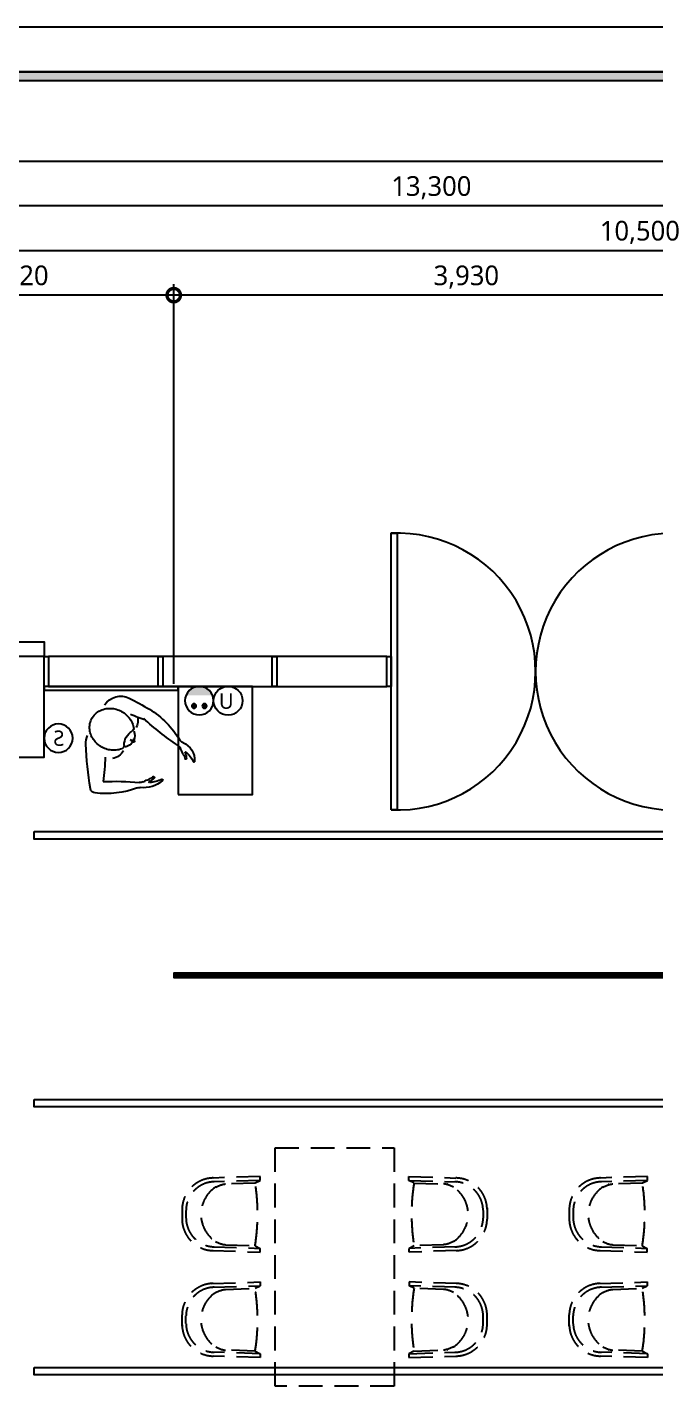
# Model space of a CAD drawing. Header units: inches. Extents: x 405346 to 489838, y -25612 to 14934.
# Drawn here: x 461131 to 465345, y 5202 to 14334 of the extents above; entities that cross this region are included whole.
import ezdxf
from ezdxf.enums import TextEntityAlignment as Align

# ---------------------------------------------------------------- set-up
doc = ezdxf.new("R2010")
doc.units = ezdxf.units.IN
doc.header["$LTSCALE"] = 200
doc.header["$MEASUREMENT"] = 0
doc.linetypes.add('DH-HID2', pattern=[1.2, 0.8, -0.4])
for name, color, linetype in [('04_FUR', 6, 'Continuous'), ('06-FUR', 6, 'Continuous'), ('07-DIM WAL', 5, 'Continuous'), ('08-HAT', 8, 'Continuous'), ('BLOCK', 6, 'Continuous'), ('C-WIN', 4, 'Continuous'), ('CO-DO-FR', 7, 'Continuous'), ('CO-DOOR', 8, 'Continuous'), ('F-SYM', 7, 'Continuous'), ('FORM(YOURNAME)-11', 1, 'Continuous'), ('FU-FURM', 251, 'DH-HID2'), ('RC-LIGHT', 7, 'Continuous'), ('도면층2', 2, 'Continuous'), ('설비', 140, 'Continuous')]:
    doc.layers.add(name, color=color, linetype=linetype)
doc.styles.add('DAWIN', font='NanumSquareR.ttf')
doc.styles.get("Standard").update_dxf_attribs({"font": 'txt.shx', "bigfont": 'whgtxt.shx'})
doc.styles.add('YOURNAME', font='HY울릉도M.TTF')
doc.dimstyles.new('60', dxfattribs={"dimscale": 60, "dimtxt": 2.2, "dimasz": 3, "dimexe": 1.25, "dimexo": 0.625, "dimtad": 1, "dimdec": 0, "dimzin": 0, "dimdsep": 46, "dimlunit": 6, "dimtxsty": 'DAWIN', "dimblk1": 'DOTSMALL', "dimblk2": 'DOTSMALL', "dimsah": 1, "dimcen": 0.001, "dimclrd": 1, "dimclre": 1, "dimclrt": 7, "dimadec": 0, "dimazin": 0, "dimtfac": 1, "dimtdec": 0, "dimtix": 1, "dimtmove": 2, "dimatfit": 3, "dimldrblk": 'DOTSMALL', "dimfxl": 0, "dimtolj": 1, "dimtzin": 0, "dimarcsym": 0})

# ---------------------------------------------------------------- blocks, each defined once
blk = doc.blocks.new('FORM-PLAN')
at = {"layer": 'FORM(YOURNAME)-11'}
h = blk.add_hatch(color=256, dxfattribs=at)
h.dxf.hatch_style = 1
h.paths.add_polyline_path([(-71444, 55115), (10556, 55115), (10556, 54915), (-71444, 54915)])
h.paths.add_polyline_path([(-71444, -2085), (10556, -2085), (10556, -2285), (-71444, -2285)])
at = {"layer": 'Defpoints', "color": 158}
for points in [[(-71444, -2285), (10556, -2285), (10556, 55115), (-71444, 55115)], [(-69444, 53115), (-64, 53115), (-64, 1215), (-69444, 1215)]]:
    blk.add_lwpolyline(points, close=True, dxfattribs=at)
at = {"layer": 'FORM(YOURNAME)-11', "color": 250}
blk.add_lwpolyline([(-72444, -3285), (11556, -3285), (11556, 56115), (-72444, 56115)], close=True, dxfattribs=at)
at = {"layer": 'FORM(YOURNAME)-11'}
blk.add_lwpolyline([(-71444, 55115), (10556, 55115), (10556, 54915), (-71444, 54915)], close=True, dxfattribs=at)
at = {"layer": 'FORM(YOURNAME)-11', "color": 3, "style": 'YOURNAME'}
for tag, height, p in [('1', 450, (9905, 18188)), ('2', 450, (9905, 17544)), ('3', 450, (9905, 16257)), ('4', 450, (9905, 14326)), ('5', 515, (9905, 12009)), ('6', 515, (9905, 9757)), ('7', 515, (9905, 7504)), ('8', 515, (9905, 5252)), ('9', 515, (9905, 2999)), ('10', 515, (5655, 811)), ('11', 515, (9905, 747)), ('12', 515, (5655, -1441)), ('13', 515, (9905, -1441))]:
    blk.add_attdef(tag, text='', height=height, dxfattribs=at).set_placement(p, align=Align.MIDDLE_RIGHT)
blk = doc.blocks.new('*U199')
at = {"layer": 'F-SYM', "xscale": 0.3000000000000001, "yscale": 0.3000000000000001, "zscale": 0.3000000000000001}
blk.add_blockref('FORM-PLAN', (472870.8, -2500.1), dxfattribs=at)
blk = doc.blocks.new('FLOOR')
at = {"layer": '08-HAT'}
h = blk.add_hatch(dxfattribs=at)
h.set_pattern_fill('ANSI31', color=256, scale=10)
h.paths.add_polyline_path([(440292, 31922.5), (436362, 31922.5), (436362, 31892.5), (440292, 31892.5)])
at = {"layer": 'C-WIN'}
for p, q in [((437792, 34047.5), (435522, 34047.5)), ((435522, 33847.5), (437792, 33847.5))]:
    blk.add_line(p, q, dxfattribs=at)
at = {"layer": 'CO-DO-FR'}
for points in [[(435492, 34047.5), (435522, 34047.5), (435522, 33847.5), (435492, 33847.5)], [(436258, 34047.5), (436288, 34047.5), (436288, 33847.5), (436258, 33847.5)], [(437024, 34047.5), (437054, 34047.5), (437054, 33847.5), (437024, 33847.5)], [(437792, 34047.5), (437822, 34047.5), (437822, 33847.5), (437792, 33847.5)]]:
    blk.add_lwpolyline(points, close=True, dxfattribs=at)
at = {"layer": 'CO-DOOR'}
blk.add_lwpolyline([(437822, 33018.4), (437822, 34876.6), (437862, 34876.6), (437862, 33018.4)], close=True, dxfattribs=at)
for centre, start, end in [((437862, 33947.5), 267.5349, 92.4651), ((439722, 33947.5), 87.5349, 272.4651)]:
    blk.add_arc(centre, 930, start, end, dxfattribs=at)
at = {"layer": '도면층2'}
blk.add_line((434992, 33372.5), (435492, 33372.5), dxfattribs=at)
at = {"layer": '도면층2', "color": 6}
blk.add_lwpolyline([(435492, 34047.5), (434992, 34047.5), (434992, 34147.5), (435492, 34147.5)], close=True, dxfattribs=at)
at = {"layer": '도면층2'}
blk.add_lwpolyline([(434992, 33372.5), (435492, 33372.5), (435492, 34047.5), (434992, 34047.5)], close=True, dxfattribs=at)
at = {"layer": '도면층2', "color": 3}
blk.add_lwpolyline([(440292, 31922.5), (436362, 31922.5), (436362, 31892.5), (440292, 31892.5)], close=True, dxfattribs=at)
blk = doc.blocks.new('H-092')
at = {"layer": 'BLOCK'}
for p, q in [((548.012928, 199.117824), (547.583616, 199.747584)), ((548.53632, 198.316032), (548.012928, 199.117824)), ((549.001728, 197.570688), (548.53632, 198.316032)), ((549.419904, 196.873728), (549.001728, 197.570688)), ((549.798912, 196.21824), (549.419904, 196.873728)), ((550.145664, 195.597312), (549.798912, 196.21824)), ((550.466304, 195.005184), (550.145664, 195.597312)), ((550.765056, 194.435712), (550.466304, 195.005184)), ((551.046144, 193.884672), (550.765056, 194.435712)), ((551.312256, 193.347456), (551.046144, 193.884672)), ((551.566464, 192.819456), (551.312256, 193.347456)), ((551.811456, 192.296448), (551.566464, 192.819456)), ((552.048768, 191.77536), (551.811456, 192.296448)), ((552.28032, 191.251584), (552.048768, 191.77536)), ((552.508416, 190.72128), (552.28032, 191.251584)), ((552.733824, 190.180224), (552.508416, 190.72128)), ((552.958464, 189.624192), (552.733824, 190.180224)), ((553.183872, 189.048192), (552.958464, 189.624192)), ((553.410432, 188.446464), (553.183872, 189.048192)), ((553.640064, 187.813248), (553.410432, 188.446464)), ((553.873536, 187.141632), (553.640064, 187.813248)), ((554.111616, 186.422784), (553.873536, 187.141632)), ((554.354304, 185.647104), (554.111616, 186.422784)), ((554.601984, 184.804224), (554.354304, 185.647104)), ((554.85312, 183.88032), (554.601984, 184.804224)), ((555.105024, 182.8608), (554.85312, 183.88032)), ((555.35232, 181.72992), (555.105024, 182.8608)), ((15.56928, 91.725312), (10.52544, 82.546944)), ((21.284736, 100.433664), (15.56928, 91.725312)), ((27.60768, 108.632064), (21.284736, 100.433664)), ((34.474368, 116.289408), (27.60768, 108.632064)), ((41.82144, 123.383424), (34.474368, 116.289408)), ((49.588224, 129.89952), (41.82144, 123.383424)), ((57.717888, 135.830016), (49.588224, 129.89952)), ((66.157056, 141.17184), (57.717888, 135.830016)), ((74.858112, 145.926528), (66.157056, 141.17184)), ((83.777664, 150.098688), (74.858112, 145.926528)), ((92.876928, 153.694464), (83.777664, 150.098688)), ((102.121344, 156.720384), (92.876928, 153.694464)), ((111.481344, 159.184128), (102.121344, 156.720384)), ((120.928896, 161.092608), (111.481344, 159.184128)), ((130.440192, 162.4512), (120.928896, 161.092608)), ((139.992576, 163.264512), (130.440192, 162.4512)), ((149.564928, 163.535232), (139.992576, 163.264512)), ((159.137664, 163.264512), (149.564928, 163.535232)), ((168.690048, 162.450816), (159.137664, 163.264512)), ((178.20096, 161.092224), (168.690048, 162.450816)), ((187.648896, 159.18336), (178.20096, 161.092224)), ((197.008512, 156.719616), (187.648896, 159.18336)), ((206.253312, 153.693312), (197.008512, 156.719616)), ((215.352192, 150.097536), (206.253312, 153.693312)), ((224.271744, 145.925376), (215.352192, 150.097536)), ((232.9728, 141.170304), (224.271744, 145.925376)), ((241.411968, 135.82848), (232.9728, 141.170304)), ((249.541248, 129.897984), (241.411968, 135.82848)), ((257.308032, 123.381504), (249.541248, 129.897984)), ((264.65472, 116.287488), (257.308032, 123.381504)), ((271.521408, 108.630144), (264.65472, 116.287488)), ((272.610816, 107.305728), (271.521408, 108.630144)), ((549.057792, 169.703424), (549.33504, 169.567488)), ((549.33504, 169.567488), (550.937856, 169.034496)), ((550.937856, 169.034496), (552.478848, 169.024128)), ((552.478848, 169.024128), (553.81248, 169.623168)), ((553.81248, 169.623168), (554.828928, 170.781312)), ((554.828928, 170.781312), (555.495552, 172.333056)), ((555.585024, 180.4704), (555.35232, 181.72992)), ((555.495552, 172.333056), (555.85152, 174.07488)), ((555.78624, 179.069184), (555.585024, 180.4704)), ((555.929088, 177.520512), (555.78624, 179.069184)), ((555.85152, 174.07488), (555.970944, 175.838976)), ((555.970944, 175.838976), (555.929088, 177.520512)), ((-2.727936, 31.689984), (-2.72832, 21.053568)), ((-2.72832, 21.053568), (-1.8144, 10.461312)), ((-1.813632, 42.28224), (-2.727936, 31.689984)), ((-1.8144, 10.461312), (0, 0)), ((0.001152, 52.743552), (-1.813632, 42.28224)), ((0, 0), (2.688384, -10.248192)), ((2.689536, 62.991744), (0.001152, 52.743552)), ((6.213888, 72.948864), (2.689536, 62.991744)), ((10.52544, 82.546944), (6.213888, 72.948864)), ((291.275904, 26.36928), (312.467328, 26.36928)), ((307.126272, 18.210048), (307.358976, 18.238464)), ((307.35936, 34.500096), (307.126656, 34.528896)), ((307.358976, 18.238464), (308.323584, 18.367872)), ((308.323968, 34.370688), (307.35936, 34.500096)), ((308.323584, 18.367872), (309.3792, 18.530688)), ((309.379968, 34.207488), (308.323968, 34.370688)), ((309.3792, 18.530688), (310.541952, 18.737664)), ((310.542336, 34.000512), (309.379968, 34.207488)), ((310.541952, 18.737664), (311.826816, 19.002624)), ((311.8272, 33.735552), (310.542336, 34.000512)), ((311.826816, 19.002624), (313.248, 19.345152)), ((313.248768, 33.393024), (311.8272, 33.735552)), ((313.248, 19.345152), (314.811648, 19.79136)), ((314.812032, 32.946816), (313.248768, 33.393024)), ((314.811648, 19.79136), (316.505856, 20.37504)), ((316.50624, 32.362752), (314.812032, 32.946816)), ((316.505856, 20.37504), (318.282624, 21.13728)), ((318.283008, 31.600512), (316.50624, 32.362752)), ((318.282624, 21.13728), (320.035584, 22.1184)), ((320.035968, 30.619392), (318.283008, 31.600512)), ((320.035584, 22.1184), (321.580416, 23.341056)), ((321.5808, 29.396352), (320.035968, 30.619392)), ((321.580416, 23.341056), (322.66752, 24.786432)), ((322.667904, 27.950976), (321.5808, 29.396352)), ((322.66752, 24.786432), (323.06304, 26.368896)), ((323.06304, 26.368896), (322.667904, 27.950976)), ((2.688384, -10.248192), (6.212352, -20.205696)), ((6.212352, -20.205696), (10.52352, -29.803392)), ((10.52352, -29.803392), (15.566976, -38.982144)), ((15.566976, -38.982144), (21.282048, -47.69088)), ((21.282048, -47.69088), (27.604992, -55.889664)), ((27.604992, -55.889664), (34.471296, -63.547008)), ((34.471296, -63.547008), (41.818368, -70.641408)), ((41.818368, -70.641408), (49.584768, -77.157504)), ((49.584768, -77.157504), (57.714048, -83.088384)), ((57.714048, -83.088384), (66.153216, -88.430592)), ((66.153216, -88.430592), (74.853888, -93.185664)), ((224.267904, -93.189504), (232.96896, -88.434816)), ((232.96896, -88.434816), (241.408128, -83.092992)), ((241.408128, -83.092992), (249.537792, -77.16288)), ((249.537792, -77.16288), (257.304576, -70.646784)), ((257.304576, -70.646784), (264.652032, -63.552768)), ((264.652032, -63.552768), (271.51872, -55.895808)), ((271.51872, -55.895808), (272.611584, -54.566016)), ((74.853888, -93.185664), (83.77344, -97.357824)), ((83.77344, -97.357824), (92.872704, -100.953984)), ((92.872704, -100.953984), (102.11712, -103.980288)), ((102.11712, -103.980288), (111.476736, -106.444416)), ((111.476736, -106.444416), (120.924288, -108.352896)), ((120.924288, -108.352896), (130.435584, -109.711872)), ((130.435584, -109.711872), (139.987968, -110.525568)), ((139.987968, -110.525568), (149.56032, -110.796672)), ((149.56032, -110.796672), (159.133056, -110.525952)), ((159.133056, -110.525952), (168.68544, -109.713024)), ((168.68544, -109.713024), (178.196736, -108.354432)), ((178.196736, -108.354432), (187.644288, -106.446336)), ((187.644288, -106.446336), (197.004288, -103.982592)), ((197.004288, -103.982592), (206.248704, -100.956672)), ((206.248704, -100.956672), (215.348352, -97.36128)), ((215.348352, -97.36128), (224.267904, -93.189504))]:
    blk.add_line(p, q, dxfattribs=at)
for centre, radius, start, end in [((241.329408, 425.346432), 32.8416, 61.51854, 141.0481), ((2280.19008, -1154.893824), 2612.404608, 142.222, 148.8030000001), ((34.507776, -104.089728), 601.22304, 40.7222300002, 68.5449099999), ((-953.511168, 808.599936), 1299.66336, 332.6115000001, 339.9390000002), ((1118.39424, 1736.295168), 1615.824, 238.2156999998, 246.8383000001), ((520.030464, 313.85472), 39.410304, 220.7228999999, 248.0511999997), ((433.677312, 99.57696), 191.612928, 19.91315, 68.0506600002), ((155.051136, 131.981952), 127.999872, 148.8030000001, 176.0864), ((184.789248, 115.022976), 102.423936, 0, 52.1874700001), ((470.65152, 213.239424), 39.410304, 31.1911100001, 71.9938700001), ((866.478336, 476.527488), 436.02432, 213.8514000002, 219.6531999999), ((425.684736, 111.190656), 136.491264, 25.3385599998, 39.65242), ((542.471808, 215.693952), 3.84, 55.2992700002, 215.6405), ((459.458688, 156.173952), 98.306304, 26.3088700001, 35.64045), ((400.553472, 10.752), 253.122816, 36.2606871243, 55.2982199998), ((254.932992, 92.52096), 22.972416, 329.6627999999, 39.7872), ((609.029376, 163.099392), 5.106816, 211.0123999999, 19.9135999998), ((367.971456, 26.36928), 108, 149.6632999998, 210.3367000002), ((229.014144, 29.607936), 85.71072, 311.5631999997, 353.3252), ((229.014144, 23.130624), 85.711104, 6.674834, 48.4368200002), ((184.789248, -62.284416), 102.42432, 320.1335999999, 0), ((254.932992, -39.7824), 22.972416, 320.2128, 30.3372000001), ((588.883968, -53.316096), 39.410304, 269.3185000003, 310.1211), ((625.73376, 2.349696), 127.742208, 262.8745999996, 335.4198), ((879.486336, -429.548544), 436.024704, 121.6599999998, 127.4618), ((578.984064, 57.759744), 136.491264, 301.6605999999, 315.9745), ((660.195072, -75.580032), 3.84, 128.5301, 280.0012999999), ((596.56512, 4.326912), 98.30592, 308.5301999999, 332.1095999999), ((628.075776, 86.160384), 168.7488, 281.2655000005, 308.3774), ((680.285568, -39.376896), 3.896448, 324.2125999998, 144.2138), ((736.23552, -50.666112), 5.665536, 358.7777000001, 126.7988), ((156.364416, -85.358208), 127.999872, 183.9583000001, 268.2371999997), ((86.070912, -1415.445504), 1299.662208, 79.6634399998, 84.5040299998), ((714.493824, -1703.618688), 1615.824, 94.4749499999, 104.7050999999), ((277.404288, 387.024768), 601.22304, 272.7679000001, 300.7546999999), ((605.000064, -163.511808), 39.410304, 82.8745299998, 120.7549), ((232.793472, 2397.869952), 2612.404608, 268.2371, 271.6153999998)]:
    blk.add_arc(centre, radius, start, end, dxfattribs=at)
blk = doc.blocks.new('FLLLL')
at = {"layer": '04_FUR'}
blk.add_lwpolyline([(462192, 9309.5), (461292, 9309.5), (461292, 9284.5), (462192, 9284.5), (462192, 9309.5)], dxfattribs=at)
blk.add_lwpolyline([(462192, 8584.5), (462692, 8584.5), (462692, 9309.5), (462192, 9309.5)], close=True, dxfattribs=at)
at = {"layer": '06-FUR', "color": 8}
blk.add_line((464266.2, 5011.2), (464266.3, 5089.1), dxfattribs=at)
at = {"layer": 'FU-FURM'}
for p, q in [((462742.6, 5991.8), (462422, 5981.9)), ((462742.6, 6017.2), (462428.5, 6007.5)), ((462444, 5946.7), (462448.2, 5948.9)), ((462448.2, 5948.9), (462452.9, 5951.1)), ((462452.9, 5951.1), (462458, 5953.3)), ((462458, 5953.3), (462463.3, 5955.5)), ((462463.3, 5955.5), (462468.5, 5957.5)), ((462468.5, 5957.5), (462473.7, 5959.4)), ((462473.7, 5959.4), (462478.5, 5961.1)), ((462478.5, 5961.1), (462482.9, 5962.6)), ((462482.9, 5962.6), (462486.9, 5963.7)), ((462486.9, 5963.7), (462490.5, 5964.7)), ((462490.5, 5964.7), (462493.9, 5965.5)), ((462493.9, 5965.5), (462497.2, 5966.1)), ((462497.2, 5966.1), (462500.3, 5966.6)), ((462500.3, 5966.6), (462503.5, 5967)), ((462503.5, 5967), (462506.8, 5967.3)), ((462506.8, 5967.3), (462510.2, 5967.7)), ((462708.8, 5973.9), (462510.2, 5967.7)), ((462708.7, 5975), (462742.6, 5991.8)), ((462742.6, 5991.8), (462742.6, 6017.2)), ((463741.4, 6017.2), (464055.5, 6007.5)), ((463741.4, 5991.8), (463741.4, 6017.2)), ((463741.4, 5991.8), (464062, 5981.9)), ((463775.3, 5975), (463741.4, 5991.8)), ((463775.2, 5973.9), (463973.8, 5967.7)), ((463977.2, 5967.3), (463973.8, 5967.7)), ((463980.5, 5967), (463977.2, 5967.3)), ((463983.7, 5966.6), (463980.5, 5967)), ((463986.8, 5966.1), (463983.7, 5966.6)), ((463990.1, 5965.5), (463986.8, 5966.1)), ((463993.5, 5964.7), (463990.1, 5965.5)), ((463997.1, 5963.7), (463993.5, 5964.7)), ((464001.1, 5962.6), (463997.1, 5963.7)), ((464005.5, 5961.1), (464001.1, 5962.6)), ((464010.3, 5959.4), (464005.5, 5961.1)), ((464015.5, 5957.5), (464010.3, 5959.4)), ((464020.7, 5955.5), (464015.5, 5957.5)), ((464026, 5953.3), (464020.7, 5955.5)), ((464031.1, 5951.1), (464026, 5953.3)), ((464035.8, 5948.9), (464031.1, 5951.1)), ((464040, 5946.7), (464035.8, 5948.9)), ((465342.6, 5991.8), (465022, 5981.9)), ((465342.6, 6017.2), (465028.5, 6007.5)), ((465044, 5946.7), (465048.2, 5948.9)), ((465048.2, 5948.9), (465052.9, 5951.1)), ((465052.9, 5951.1), (465058, 5953.3)), ((465058, 5953.3), (465063.3, 5955.5)), ((465063.3, 5955.5), (465068.5, 5957.5)), ((465068.5, 5957.5), (465073.7, 5959.4)), ((465073.7, 5959.4), (465078.5, 5961.1)), ((465078.5, 5961.1), (465082.9, 5962.6)), ((465082.9, 5962.6), (465086.9, 5963.7)), ((465086.9, 5963.7), (465090.5, 5964.7)), ((465090.5, 5964.7), (465093.9, 5965.5)), ((465093.9, 5965.5), (465097.2, 5966.1)), ((465097.2, 5966.1), (465100.3, 5966.6)), ((465100.3, 5966.6), (465103.5, 5967)), ((465103.5, 5967), (465106.8, 5967.3)), ((465106.8, 5967.3), (465110.2, 5967.7)), ((465308.8, 5973.9), (465110.2, 5967.7)), ((465308.7, 5975), (465342.6, 5991.8)), ((465342.6, 5991.8), (465342.6, 6017.2)), ((462217.8, 5807.9), (462217.7, 5730)), ((462243.1, 5789.9), (462243.1, 5736.8)), ((464240.9, 5789.9), (464240.9, 5736.8)), ((464266.2, 5807.9), (464266.3, 5730)), ((464817.8, 5807.9), (464817.7, 5730)), ((464843.1, 5789.9), (464843.1, 5736.8)), ((462443.5, 5580.8), (462447.7, 5578.6)), ((462447.7, 5578.6), (462452.5, 5576.3)), ((462452.5, 5576.3), (462457.5, 5574.1)), ((462457.5, 5574.1), (462462.8, 5572)), ((462462.8, 5572), (462468.1, 5569.9)), ((464021.2, 5572), (464015.9, 5569.9)), ((464026.5, 5574.1), (464021.2, 5572)), ((464031.5, 5576.3), (464026.5, 5574.1)), ((464036.3, 5578.6), (464031.5, 5576.3)), ((464040.5, 5580.8), (464036.3, 5578.6)), ((465043.5, 5580.8), (465047.7, 5578.6)), ((465047.7, 5578.6), (465052.5, 5576.3)), ((465052.5, 5576.3), (465057.5, 5574.1)), ((465057.5, 5574.1), (465062.8, 5572)), ((465062.8, 5572), (465068.1, 5569.9)), ((462417.2, 5520.4), (462742, 5509.5)), ((462423.9, 5545.6), (462742, 5534.9)), ((462468.1, 5569.9), (462473.2, 5568)), ((462473.2, 5568), (462478, 5566.3)), ((462478, 5566.3), (462482.5, 5564.8)), ((462482.5, 5564.8), (462486.4, 5563.6)), ((462486.4, 5563.6), (462490, 5562.7)), ((462490, 5562.7), (462493.4, 5561.9)), ((462493.4, 5561.9), (462496.7, 5561.3)), ((462496.7, 5561.3), (462499.8, 5560.8)), ((462499.8, 5560.8), (462503, 5560.4)), ((462503, 5560.4), (462506.3, 5560)), ((462506.3, 5560), (462509.7, 5559.6)), ((462509.7, 5559.6), (462708.2, 5553)), ((462708.2, 5551.9), (462742, 5534.9)), ((462742, 5509.5), (462742, 5534.9)), ((463775.8, 5551.9), (463742, 5534.9)), ((464060.1, 5545.6), (463742, 5534.9)), ((463742, 5509.5), (463742, 5534.9)), ((464066.8, 5520.4), (463742, 5509.5)), ((463974.3, 5559.6), (463775.8, 5553)), ((463977.7, 5560), (463974.3, 5559.6)), ((463981, 5560.4), (463977.7, 5560)), ((463984.2, 5560.8), (463981, 5560.4)), ((463987.3, 5561.3), (463984.2, 5560.8)), ((463990.6, 5561.9), (463987.3, 5561.3)), ((463994, 5562.7), (463990.6, 5561.9)), ((463997.6, 5563.6), (463994, 5562.7)), ((464001.5, 5564.8), (463997.6, 5563.6)), ((464006, 5566.3), (464001.5, 5564.8)), ((464010.8, 5568), (464006, 5566.3)), ((464015.9, 5569.9), (464010.8, 5568)), ((465017.2, 5520.4), (465342, 5509.5)), ((465023.9, 5545.6), (465342, 5534.9)), ((465068.1, 5569.9), (465073.2, 5568)), ((465073.2, 5568), (465078, 5566.3)), ((465078, 5566.3), (465082.5, 5564.8)), ((465082.5, 5564.8), (465086.4, 5563.6)), ((465086.4, 5563.6), (465090, 5562.7)), ((465090, 5562.7), (465093.4, 5561.9)), ((465093.4, 5561.9), (465096.7, 5561.3)), ((465096.7, 5561.3), (465099.8, 5560.8)), ((465099.8, 5560.8), (465103, 5560.4)), ((465103, 5560.4), (465106.3, 5560)), ((465106.3, 5560), (465109.7, 5559.6)), ((465109.7, 5559.6), (465308.2, 5553)), ((465308.2, 5551.9), (465342, 5534.9)), ((465342, 5509.5), (465342, 5534.9)), ((462417.2, 5298.7), (462742, 5309.5)), ((462742, 5309.5), (462742, 5284.1)), ((464066.8, 5298.7), (463742, 5309.5)), ((463742, 5309.5), (463742, 5284.1)), ((465017.2, 5298.7), (465342, 5309.5)), ((465342, 5309.5), (465342, 5284.1)), ((462423.9, 5273.5), (462742, 5284.1)), ((462443.5, 5238.3), (462447.7, 5240.5)), ((462447.7, 5240.5), (462452.5, 5242.7)), ((462452.5, 5242.7), (462457.5, 5244.9)), ((462457.5, 5244.9), (462462.8, 5247.1)), ((462462.8, 5247.1), (462468.1, 5249.2)), ((462468.1, 5249.2), (462473.2, 5251.1)), ((462473.2, 5251.1), (462478, 5252.8)), ((462478, 5252.8), (462482.5, 5254.2)), ((462482.5, 5254.2), (462486.4, 5255.4)), ((462486.4, 5255.4), (462490, 5256.4)), ((462490, 5256.4), (462493.4, 5257.2)), ((462493.4, 5257.2), (462496.7, 5257.8)), ((462496.7, 5257.8), (462499.8, 5258.3)), ((462499.8, 5258.3), (462503, 5258.7)), ((462503, 5258.7), (462506.3, 5259.1)), ((462506.3, 5259.1), (462509.7, 5259.4)), ((462509.7, 5259.4), (462708.2, 5266.1)), ((462708.2, 5267.2), (462742, 5284.1)), ((464060.1, 5273.5), (463742, 5284.1)), ((463775.8, 5267.2), (463742, 5284.1)), ((463974.3, 5259.4), (463775.8, 5266.1)), ((463977.7, 5259.1), (463974.3, 5259.4)), ((463981, 5258.7), (463977.7, 5259.1)), ((463984.2, 5258.3), (463981, 5258.7)), ((463987.3, 5257.8), (463984.2, 5258.3)), ((463990.6, 5257.2), (463987.3, 5257.8)), ((463994, 5256.4), (463990.6, 5257.2)), ((463997.6, 5255.4), (463994, 5256.4)), ((464001.5, 5254.2), (463997.6, 5255.4)), ((464006, 5252.8), (464001.5, 5254.2)), ((464010.8, 5251.1), (464006, 5252.8)), ((464015.9, 5249.2), (464010.8, 5251.1)), ((464021.2, 5247.1), (464015.9, 5249.2)), ((464026.5, 5244.9), (464021.2, 5247.1)), ((464031.5, 5242.7), (464026.5, 5244.9)), ((464036.3, 5240.5), (464031.5, 5242.7)), ((464040.5, 5238.3), (464036.3, 5240.5)), ((465023.9, 5273.5), (465342, 5284.1)), ((465043.5, 5238.3), (465047.7, 5240.5)), ((465047.7, 5240.5), (465052.5, 5242.7)), ((465052.5, 5242.7), (465057.5, 5244.9)), ((465057.5, 5244.9), (465062.8, 5247.1)), ((465062.8, 5247.1), (465068.1, 5249.2)), ((465068.1, 5249.2), (465073.2, 5251.1)), ((465073.2, 5251.1), (465078, 5252.8)), ((465078, 5252.8), (465082.5, 5254.2)), ((465082.5, 5254.2), (465086.4, 5255.4)), ((465086.4, 5255.4), (465090, 5256.4)), ((465090, 5256.4), (465093.4, 5257.2)), ((465093.4, 5257.2), (465096.7, 5257.8)), ((465096.7, 5257.8), (465099.8, 5258.3)), ((465099.8, 5258.3), (465103, 5258.7)), ((465103, 5258.7), (465106.3, 5259.1)), ((465106.3, 5259.1), (465109.7, 5259.4)), ((465109.7, 5259.4), (465308.2, 5266.1)), ((465308.2, 5267.2), (465342, 5284.1)), ((462217.8, 5011.2), (462217.7, 5089.1)), ((462243.1, 5029.2), (462243.1, 5082.3)), ((464240.9, 5029.2), (464240.9, 5082.3)), ((464817.8, 5011.2), (464817.7, 5089.1)), ((464843.1, 5029.2), (464843.1, 5082.3)), ((462444, 4872.3), (462448.2, 4870.1)), ((462448.2, 4870.1), (462452.9, 4867.9)), ((462452.9, 4867.9), (462458, 4865.7)), ((462458, 4865.7), (462463.3, 4863.6)), ((462463.3, 4863.6), (462468.5, 4861.5)), ((462468.5, 4861.5), (462473.7, 4859.6)), ((462473.7, 4859.6), (462478.5, 4857.9)), ((462478.5, 4857.9), (462482.9, 4856.5)), ((462482.9, 4856.5), (462486.9, 4855.3)), ((462486.9, 4855.3), (462490.5, 4854.4)), ((462490.5, 4854.4), (462493.9, 4853.6)), ((462493.9, 4853.6), (462497.2, 4853)), ((462497.2, 4853), (462500.3, 4852.5)), ((462500.3, 4852.5), (462503.5, 4852.1)), ((462503.5, 4852.1), (462506.8, 4851.7)), ((462506.8, 4851.7), (462510.2, 4851.4)), ((462708.8, 4845.2), (462510.2, 4851.4)), ((462708.7, 4844.1), (462742.6, 4827.2)), ((463775.3, 4844.1), (463741.4, 4827.2)), ((463775.2, 4845.2), (463973.8, 4851.4)), ((463977.2, 4851.7), (463973.8, 4851.4)), ((463980.5, 4852.1), (463977.2, 4851.7)), ((463983.7, 4852.5), (463980.5, 4852.1)), ((463986.8, 4853), (463983.7, 4852.5)), ((463990.1, 4853.6), (463986.8, 4853)), ((463993.5, 4854.4), (463990.1, 4853.6)), ((463997.1, 4855.3), (463993.5, 4854.4)), ((464001.1, 4856.5), (463997.1, 4855.3)), ((464005.5, 4857.9), (464001.1, 4856.5)), ((464010.3, 4859.6), (464005.5, 4857.9)), ((464015.5, 4861.5), (464010.3, 4859.6)), ((464020.7, 4863.6), (464015.5, 4861.5)), ((464026, 4865.7), (464020.7, 4863.6)), ((464031.1, 4867.9), (464026, 4865.7)), ((464035.8, 4870.1), (464031.1, 4867.9)), ((464040, 4872.3), (464035.8, 4870.1)), ((465044, 4872.3), (465048.2, 4870.1)), ((465048.2, 4870.1), (465052.9, 4867.9)), ((465052.9, 4867.9), (465058, 4865.7)), ((465058, 4865.7), (465063.3, 4863.6)), ((465063.3, 4863.6), (465068.5, 4861.5)), ((465068.5, 4861.5), (465073.7, 4859.6)), ((465073.7, 4859.6), (465078.5, 4857.9)), ((465078.5, 4857.9), (465082.9, 4856.5)), ((465082.9, 4856.5), (465086.9, 4855.3)), ((465086.9, 4855.3), (465090.5, 4854.4)), ((465090.5, 4854.4), (465093.9, 4853.6)), ((465093.9, 4853.6), (465097.2, 4853)), ((465097.2, 4853), (465100.3, 4852.5)), ((465100.3, 4852.5), (465103.5, 4852.1)), ((465103.5, 4852.1), (465106.8, 4851.7)), ((465106.8, 4851.7), (465110.2, 4851.4)), ((465308.8, 4845.2), (465110.2, 4851.4)), ((465308.7, 4844.1), (465342.6, 4827.2)), ((462742.6, 4827.2), (462422, 4837.2)), ((462742.6, 4801.8), (462428.5, 4811.6)), ((462742.6, 4827.2), (462742.6, 4801.8)), ((463741.4, 4827.2), (464062, 4837.2)), ((463741.4, 4827.2), (463741.4, 4801.8)), ((463741.4, 4801.8), (464055.5, 4811.6)), ((465342.6, 4827.2), (465022, 4837.2)), ((465342.6, 4801.8), (465028.5, 4811.6)), ((465342.6, 4827.2), (465342.6, 4801.8))]:
    blk.add_line(p, q, dxfattribs=at)
blk.add_lwpolyline([(463642, 6209.5), (463642, 4609.5), (462842, 4609.5), (462842, 6209.5)], close=True, dxfattribs=at)
for centre, radius, start, end in [((462431.4, 5794.2), 213.6, 91.2145, 179.09084), ((462438.7, 5787.9), 194.3, 91.21458, 179.09076), ((462563.1, 5763.6), 218.5, 123.05275, 236.80504), ((462563.1, 5763.6), 218.5, 111.52781, 111.65063), ((461394.8, 5765), 1330.6, 350.7811, 9.07678), ((465089.2, 5765), 1330.6, 170.92322, 189.2189), ((463920.9, 5763.6), 218.5, 68.34937, 68.47219), ((463920.9, 5763.6), 218.5, 303.19496, 56.94725), ((464045.3, 5787.9), 194.3, 0.90924, 88.78542), ((464052.6, 5794.2), 213.6, 0.90916, 88.7855), ((465031.4, 5794.2), 213.6, 91.2145, 179.09084), ((465038.7, 5787.9), 194.3, 91.21458, 179.09076), ((465163.1, 5763.6), 218.5, 123.05275, 236.80504), ((465163.1, 5763.6), 218.5, 111.52781, 111.65063), ((463994.8, 5765), 1330.6, 350.7811, 9.07678), ((462431.3, 5733.3), 213.6, 180.767, 268.64329), ((462438.6, 5739.6), 194.3, 180.76696, 268.64347), ((464045.4, 5739.6), 194.3, 271.35653, 359.23304), ((464052.7, 5733.3), 213.6, 271.35671, 359.233), ((465031.3, 5733.3), 213.6, 180.767, 268.64329), ((465038.6, 5739.6), 194.3, 180.76696, 268.64347), ((462563.1, 5763.6), 218.5, 248.20719, 248.33002), ((463920.9, 5763.6), 218.5, 291.66998, 291.79281), ((465163.1, 5763.6), 218.5, 248.20719, 248.33002), ((462431.3, 5085.8), 213.6, 91.35671, 179.233), ((464052.7, 5085.8), 213.6, 0.767, 88.64329), ((465031.3, 5085.8), 213.6, 91.35671, 179.233), ((462438.6, 5079.5), 194.3, 91.35653, 179.23304), ((462563.1, 5055.5), 218.5, 123.19496, 236.94725), ((462563.1, 5055.5), 218.5, 111.66998, 111.79281), ((461394.8, 5054), 1330.6, 350.92322, 9.2189), ((465089.2, 5054), 1330.6, 170.7811, 189.07678), ((463920.9, 5055.5), 218.5, 68.20719, 68.33002), ((463920.9, 5055.5), 218.5, 303.05275, 56.80504), ((464045.4, 5079.5), 194.3, 0.76696, 88.64347), ((465038.6, 5079.5), 194.3, 91.35653, 179.23304), ((465163.1, 5055.5), 218.5, 123.19496, 236.94725), ((465163.1, 5055.5), 218.5, 111.66998, 111.79281), ((463994.8, 5054), 1330.6, 350.92322, 9.2189), ((462438.7, 5031.2), 194.3, 180.90924, 268.78542), ((464045.3, 5031.2), 194.3, 271.21458, 359.09076), ((465038.7, 5031.2), 194.3, 180.90924, 268.78542), ((462431.4, 5024.8), 213.6, 180.90916, 268.7855), ((464052.6, 5024.8), 213.6, 271.2145, 359.09084), ((465031.4, 5024.8), 213.6, 180.90916, 268.7855), ((462563.1, 5055.5), 218.5, 248.34937, 248.47219), ((463920.9, 5055.5), 218.5, 291.52781, 291.65063), ((465163.1, 5055.5), 218.5, 248.34937, 248.47219)]:
    blk.add_arc(centre, radius, start, end, dxfattribs=at)
at = {"color": 0}
blk.add_blockref('FLOOR', (25800, -24538), dxfattribs=at)
at = {"layer": 'BLOCK', "xscale": -1, "rotation": 151.2523146663971}
blk.add_blockref('H-092', (461627.6, 9116.5), dxfattribs=at)
blk = doc.blocks.new('_DOTSMALL')
at = {"color": 0, "linetype": 'ByBlock', "const_width": 0.5}
blk.add_lwpolyline([(-0.0625, 0, 1), (0.0625, 0, 1)], format="xyb", close=True, dxfattribs=at)
blk = doc.blocks.new('*D108')
at = {"layer": '07-DIM WAL', "color": 1, "lineweight": -2}
for p, q in [((457194.5, 10003.7), (457194.5, 13209.4)), ((470494.5, 10003.7), (470494.5, 13209.4)), ((470494.5, 13134.4), (457194.5, 13134.4))]:
    blk.add_line(p, q, dxfattribs=at)
at = {"layer": 'Defpoints', "color": 0}
for p in [(457194.5, 13134.4), (457194.5, 9966.2), (470494.5, 9966.2)]:
    blk.add_point(p, dxfattribs=at)
at = {"layer": '07-DIM WAL', "color": 1, "lineweight": -2, "xscale": 180, "yscale": 180, "zscale": 180, "rotation": 180}
blk.add_blockref('_DOTSMALL', (457194.5, 13134.4), dxfattribs=at)
at = {"layer": '07-DIM WAL', "color": 1, "lineweight": -2, "xscale": 180, "yscale": 180, "zscale": 180}
blk.add_blockref('_DOTSMALL', (470494.5, 13134.4), dxfattribs=at)
at = {"layer": '07-DIM WAL', "color": 7, "insert": (463844.5, 13255.6), "char_height": 132, "attachment_point": 5, "style": 'DAWIN'}
blk.add_mtext('\\A1;13,300', dxfattribs=at)
blk = doc.blocks.new('*D111')
at = {"layer": '07-DIM WAL', "color": 1, "lineweight": -2}
for p, q in [((459994.5, 9943.7), (459994.5, 12909.4)), ((470494.5, 9923.7), (470494.5, 12909.4)), ((459994.5, 12834.4), (470494.5, 12834.4))]:
    blk.add_line(p, q, dxfattribs=at)
at = {"layer": 'Defpoints', "color": 0}
for p in [(470494.5, 12834.4), (459994.5, 9906.2), (470494.5, 9886.2)]:
    blk.add_point(p, dxfattribs=at)
at = {"layer": '07-DIM WAL', "color": 1, "lineweight": -2, "xscale": 180, "yscale": 180, "zscale": 180, "rotation": 180}
blk.add_blockref('_DOTSMALL', (459994.5, 12834.4), dxfattribs=at)
at = {"layer": '07-DIM WAL', "color": 1, "lineweight": -2, "xscale": 180, "yscale": 180, "zscale": 180}
blk.add_blockref('_DOTSMALL', (470494.5, 12834.4), dxfattribs=at)
at = {"layer": '07-DIM WAL', "color": 7, "insert": (465244.5, 12955.6), "char_height": 132, "attachment_point": 5, "style": 'DAWIN'}
blk.add_mtext('\\A1;10,500', dxfattribs=at)
blk = doc.blocks.new('*D113')
at = {"layer": '07-DIM WAL', "color": 1, "lineweight": -2}
for p, q in [((462114.5, 9923.7), (462114.5, 12609.4)), ((466044.5, 9923.7), (466044.5, 12609.4)), ((466044.5, 12534.4), (462114.5, 12534.4))]:
    blk.add_line(p, q, dxfattribs=at)
at = {"layer": 'Defpoints', "color": 0}
for p in [(462114.5, 12534.4), (462114.5, 9886.2), (466044.5, 9886.2)]:
    blk.add_point(p, dxfattribs=at)
at = {"layer": '07-DIM WAL', "color": 1, "lineweight": -2, "xscale": 180, "yscale": 180, "zscale": 180, "rotation": 180}
blk.add_blockref('_DOTSMALL', (462114.5, 12534.4), dxfattribs=at)
at = {"layer": '07-DIM WAL', "color": 1, "lineweight": -2, "xscale": 180, "yscale": 180, "zscale": 180}
blk.add_blockref('_DOTSMALL', (466044.5, 12534.4), dxfattribs=at)
at = {"layer": '07-DIM WAL', "color": 7, "insert": (464079.5, 12655.6), "char_height": 132, "attachment_point": 5, "style": 'DAWIN'}
blk.add_mtext('\\A1;3,930', dxfattribs=at)
blk = doc.blocks.new('*D114')
at = {"layer": '07-DIM WAL', "color": 1, "lineweight": -2}
for p, q in [((459994.5, 9943.7), (459994.5, 12609.4)), ((462114.5, 9923.7), (462114.5, 12609.4)), ((462114.5, 12534.4), (459994.5, 12534.4))]:
    blk.add_line(p, q, dxfattribs=at)
at = {"layer": 'Defpoints', "color": 0}
for p in [(459994.5, 12534.4), (459994.5, 9906.2), (462114.5, 9886.2)]:
    blk.add_point(p, dxfattribs=at)
at = {"layer": '07-DIM WAL', "color": 1, "lineweight": -2, "xscale": 180, "yscale": 180, "zscale": 180, "rotation": 180}
blk.add_blockref('_DOTSMALL', (459994.5, 12534.4), dxfattribs=at)
at = {"layer": '07-DIM WAL', "color": 1, "lineweight": -2, "xscale": 180, "yscale": 180, "zscale": 180}
blk.add_blockref('_DOTSMALL', (462114.5, 12534.4), dxfattribs=at)
at = {"layer": '07-DIM WAL', "color": 7, "insert": (461054.5, 12655.6), "char_height": 132, "attachment_point": 5, "style": 'DAWIN'}
blk.add_mtext('\\A1;2,120', dxfattribs=at)
blk = doc.blocks.new('swich')
at = {"layer": '설비', "color": 140}
blk.add_circle((372828.6, -86554.1), 84, dxfattribs=at)
at = {"layer": '설비', "color": 140, "insert": (372858.7, -86509.1), "char_height": 90, "attachment_point": 3}
blk.add_mtext_dynamic_manual_height_columns('{\\fMalgun Gothic|b0|i0|c129|p50;S}', width=143.497, gutter_width=1, heights=[0], dxfattribs=at)
blk = doc.blocks.new('egoo')
at = {"layer": '설비'}
h = blk.add_hatch(color=140, dxfattribs=at)
edge = h.paths.add_edge_path()
edge.add_arc((1015645, 443434), 22.3, 0, 360)
h = blk.add_hatch(color=140, dxfattribs=at)
edge = h.paths.add_edge_path()
edge.add_arc((1015748, 443434), 22.3, 0, 360)
h = blk.add_hatch(color=140, dxfattribs=at)
edge = h.paths.add_edge_path()
edge.add_line((1015826, 443329), (1015567, 443329))
edge.add_ellipse((1015696, 443381), major_axis=(99, 99), ratio=1, start_angle=156.9578, end_angle=293.0422)
at = {"layer": '설비', "color": 140}
for centre, radius in [((1015696, 443381), 140), ((1015645, 443434), 22.3), ((1015748, 443434), 22.3)]:
    blk.add_circle(centre, radius, dxfattribs=at)
blk = doc.blocks.new('utp')
at = {"layer": '설비', "color": 140}
blk.add_circle((372928, -86921), 140, dxfattribs=at)
at = {"layer": '설비', "color": 140, "insert": (372982, -87001), "char_height": 150, "attachment_point": 9}
blk.add_mtext_dynamic_manual_height_columns('{\\fMalgun Gothic|b0|i0|c129|p50;U}', width=275.64, gutter_width=1, heights=[0], dxfattribs=at)

msp = doc.modelspace()

# ---------------------------------------------------------------- linework, layer by layer
at = {"layer": 'RC-LIGHT'}
for points in [[(461177, 8931.2), (470494.5, 8931.2), (470494.5, 8881.2), (461177, 8881.2), (461177, 8931.2)], [(461177, 7131.2), (470494.5, 7131.2), (470494.5, 7081.2), (461177, 7081.2), (461177, 7131.2)], [(461177, 5331.2), (470494.5, 5331.2), (470494.5, 5281.2), (461177, 5281.2), (461177, 5331.2)]]:
    msp.add_lwpolyline(points, dxfattribs=at)

# ---------------------------------------------------------------- block references
msp.add_blockref('FLLLL', (-47.5, 596.7))
at = {"layer": '07-DIM WAL'}
msp.add_blockref('*U199', (0, 0), dxfattribs=at)
at = {"layer": 'RC-LIGHT', "color": 140, "xscale": -0.6845238224412213, "yscale": 0.6845238224412213, "zscale": 0.6845238224412213, "rotation": 180}
msp.add_blockref('egoo', (-232982.3, 313315.5), dxfattribs=at)
at = {"layer": '설비', "color": 253, "xscale": 0.6944444444444445, "yscale": 0.6944444444444445, "zscale": 0.6944444444444445}
msp.add_blockref('utp', (203501.7, 70172), dxfattribs=at)
at = {"layer": '설비', "color": 140, "xscale": -1.140873015873041, "yscale": 1.140873015873041, "zscale": 1.140873015873041}
msp.add_blockref('swich', (886690.5, 108305.8), dxfattribs=at)

# ---------------------------------------------------------------- dimensions: what is measured, and where the dimension line sits
at = {"layer": '07-DIM WAL'}
for base, p1, p2, picture, middle in [((457194.5, 13134.4), (470494.5, 9966.2), (457194.5, 9966.2), '*D108', (463844.5, 13255.6)), ((470494.5, 12834.4), (459994.5, 9906.2), (470494.5, 9886.2), '*D111', (465244.5, 12955.6)), ((459994.5, 12534.4), (462114.5, 9886.2), (459994.5, 9906.2), '*D114', (461054.5, 12655.6)), ((462114.5, 12534.4), (466044.5, 9886.2), (462114.5, 9886.2), '*D113', (464079.5, 12655.6))]:
    dim = msp.add_linear_dim(base=base, p1=p1, p2=p2, dimstyle='60', dxfattribs=at)
    dim.commit()
    dim.dimension.update_dxf_attribs({"geometry": picture, "text_midpoint": middle})

doc.saveas('drawing.dxf')
